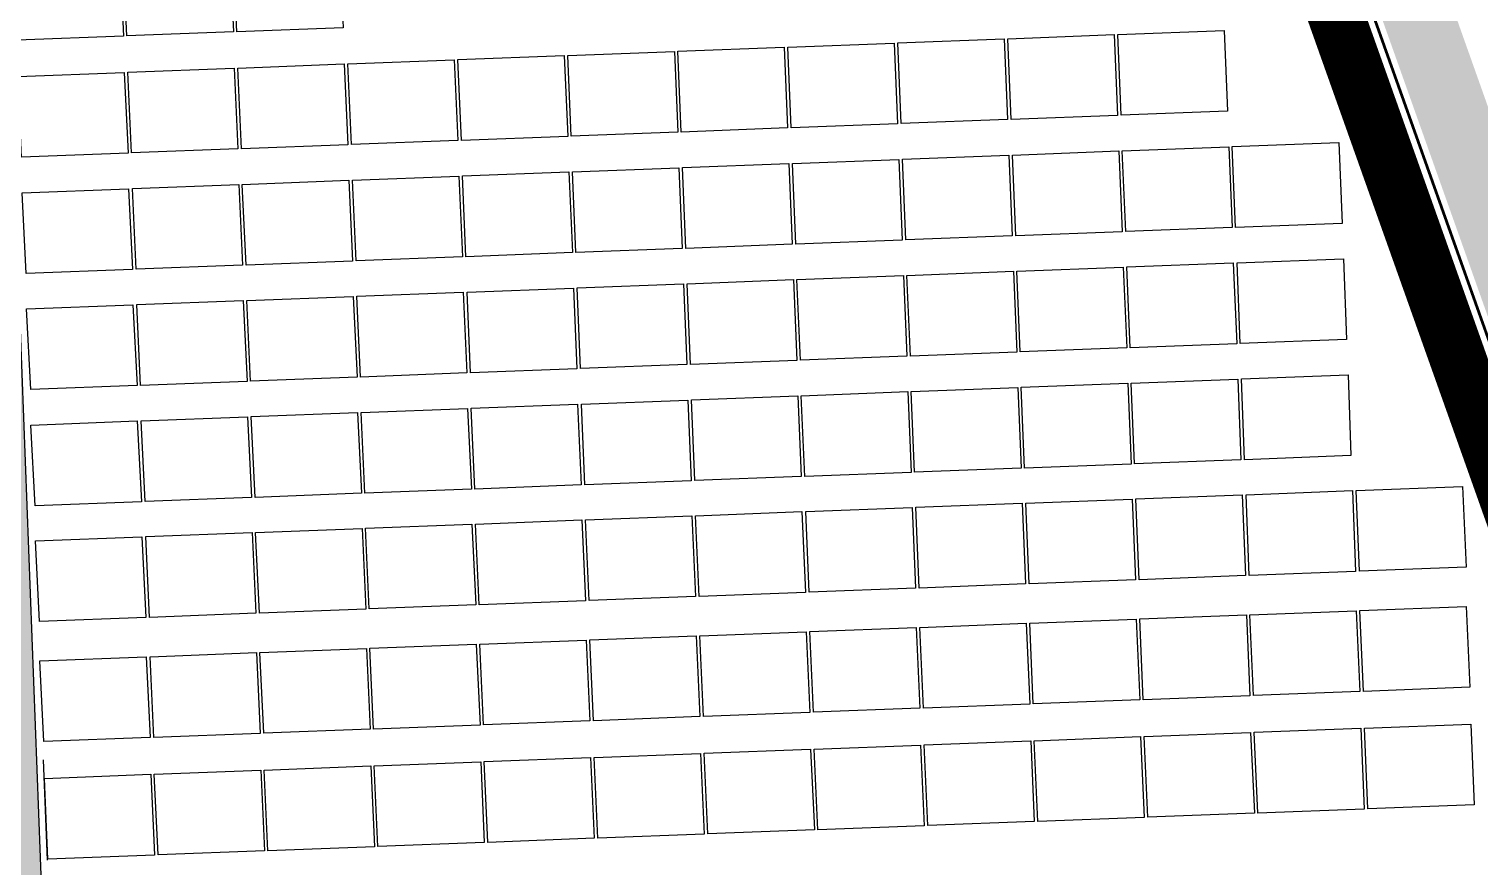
# Model space of a CAD drawing. Header units: metres. Extents: x 1956498 to 1957612, y 2277909 to 2278547.
# Drawn here: x 1956803.3 to 1956906.1, y 2278267.7 to 2278327 of the extents above; entities that cross this region are included whole.
import ezdxf

# ---------------------------------------------------------------- set-up
doc = ezdxf.new("R2010")
doc.units = ezdxf.units.M
doc.layers.add('PVcase AlignmentLine', color=130, linetype='Continuous', plot=False)
for name, color, linetype in [('PVcase PV Modules (full frames)', 142, 'Continuous'), ('UBS-100-Circulation intérieure lourde', 252, 'Continuous'), ('UBS-100-Circulation intérieure légère', 254, 'Continuous'), ('UBS-100-Clôture', 30, 'LIMITE1')]:
    doc.layers.add(name, color=color, linetype=linetype)
doc.layers.add('UBS-100-Piste DFCI à créer', color=7, linetype='Continuous', true_color=0xbb8c7c)
doc.linetypes.add('LIMITE1', pattern='A,6.35,-2.54,[133,ltypeshp.shx,S=2.54,R=0,X=-2.54,Y=0],-2.54,25.4', length=36.83)

# ---------------------------------------------------------------- blocks, each defined once
blk = doc.blocks.new('3P6@20DEG F FX ID1 PVBlock')
at = {"color": 0, "transparency": 33554687}
blk.add_polyline3d([(0, 0, 2.083586713139974), (7.539539347030692, 0.2870042413902952, 2.083586713139975), (7.757297679336461, -5.433460050740019, 1.675326544159361e-15), (0.2177583323057694, -5.720464292130313, 0)], close=True, dxfattribs=at)

msp = doc.modelspace()

# ---------------------------------------------------------------- hatches: boundary and pattern name
at = {"layer": 'UBS-100-Circulation intérieure lourde', "transparency": 33554687}
h = msp.add_hatch(color=256, dxfattribs=at)
h.dxf.hatch_style = 1
edge = h.paths.add_edge_path()
edge.add_arc((1956764.775937202, 2278354.047734615), 10.98888332588078, 38.055118836919576, 92.19845196404327, ccw=False)
edge.add_arc((1956785.235277975, 2278370.073881621), 15.0000000032406, 218.0847095287733, 272.1729597382801)
edge.add_line((1956785.804021141, 2278355.084667789), (1956796.795983654, 2278355.501741271))
edge.add_line((1956796.795983654, 2278355.501741271), (1956798.696412464, 2278305.415981365))
edge.add_line((1956798.696412464, 2278305.415981365), (1956793.250331421, 2278305.209338011))
edge.add_line((1956793.250331421, 2278305.209338011), (1956793.705325957, 2278293.21796695))
edge.add_line((1956793.705325957, 2278293.21796695), (1956799.151407176, 2278293.424610309))
edge.add_line((1956799.151407176, 2278293.424610309), (1956805.262231156, 2278132.373971497))
edge.add_line((1956805.262231156, 2278132.373971497), (1956799.816150151, 2278132.167328046))
edge.add_line((1956799.816150151, 2278132.167328046), (1956800.271144691, 2278120.175957077))
edge.add_line((1956800.271144691, 2278120.175957077), (1956805.717225689, 2278120.382600434))
edge.add_line((1956805.717225689, 2278120.382600434), (1956808.505499487, 2278046.968937048))
edge.add_line((1956808.505499487, 2278046.968937048), (1956797.471805961, 2278046.520477231))
edge.add_arc((1956798.050883183, 2278031.558597255), 14.97308194175755, 92.21644131539423, 143.3305284562901)
edge.add_arc((1956776.381759162, 2278046.057097211), 11.14352137835336, 272.4211575891524, 330.0899243735837, ccw=False)
edge.add_line((1956776.852512727, 2278034.923523671), (1956777.009638957, 2278030.929814869))
edge.add_line((1956777.009638957, 2278030.929814869), (1956811.05939886, 2278032.310913297))
edge.add_line((1956811.05939886, 2278032.310913297), (1956845.09821501, 2278033.703832236))
edge.add_line((1956845.09821501, 2278033.703832236), (1956844.941310405, 2278037.691699671))
edge.add_arc((1956844.479915648, 2278048.799243783), 11.11712288870125, 215.1122603936908, 272.3786340929611, ccw=False)
edge.add_line((1956835.38581278, 2278042.404893593), (1956835.385812779, 2278042.404893593))
edge.add_arc((1956824.047902401, 2278032.596641205), 14.99166523962915, 40.86258006122761, 92.23155383180028)
edge.add_line((1956823.464155207, 2278047.576937126), (1956812.498220958, 2278047.131225021))
edge.add_line((1956812.498220958, 2278047.131225021), (1956800.793107333, 2278355.653406116))
edge.add_line((1956800.793107333, 2278355.653406116), (1956811.785325112, 2278356.070489282))
edge.add_arc((1956811.231408061, 2278371.033193459), 14.9729536298442, 272.1201129472284, 326.3140567721247)
edge.add_arc((1956832.785994752, 2278356.711410502), 10.90591148877471, 91.9203326248624, 146.5138370824924, ccw=False)
edge.add_line((1956832.420539268, 2278367.611197091), (1956832.168946329, 2278371.604529158))
edge.add_line((1956832.168946329, 2278371.604529158), (1956798.235802155, 2278370.316987037))
edge.add_line((1956798.235802155, 2278370.316987037), (1956764.21250126, 2278369.026024087))
edge.add_line((1956764.21250126, 2278369.026024087), (1956764.35439473, 2278365.028529609))
at = {"layer": 'UBS-100-Piste DFCI à créer', "true_color": 0xd0aea3, "transparency": 33554687}
h = msp.add_hatch(color=253, dxfattribs=at)
h.dxf.hatch_style = 1
edge = h.paths.add_edge_path()
edge.add_arc((1956512.644593371, 2278287.951329937), 11.00000744255243, 277.8187590210577, 285.9779993348754)
edge.add_line((1956515.672545909, 2278277.376280663), (1956555.423763616, 2278295.586875713))
edge.add_line((1956555.423763616, 2278295.586875713), (1956594.741633212, 2278310.21295283))
edge.add_arc((1956590.907058995, 2278320.524897019), 11.00182495720195, 290.3980306671576, 307.4074477141712)
edge.add_line((1956597.5904377, 2278311.7857551), (1956615.79443608, 2278325.710164161))
edge.add_line((1956615.79443608, 2278325.710164161), (1956639.012437143, 2278348.430672164))
edge.add_arc((1956653.355962249, 2278333.780047363), 20.5031099959692, 110.8092679131133, 134.3931583248104, ccw=False)
edge.add_line((1956646.072064891, 2278352.945703072), (1956696.792192602, 2278372.209849354))
edge.add_line((1956696.792192602, 2278372.209849354), (1956704.323718604, 2278375.076946362))
edge.add_arc((1956710.016079433, 2278360.123785179), 16.00000003641172, 92.05663143531427, 110.84079966941869, ccw=False)
edge.add_line((1956709.441882913, 2278376.11347872), (1956729.032244271, 2278376.797710482))
edge.add_line((1956729.032244271, 2278376.797710482), (1956763.34949329, 2278378.099826867))
edge.add_arc((1956762.610225193, 2278389.438712453), 11.3629592816082, 273.7302676901528, 324.4157992290028)
edge.add_arc((1956784.983169934, 2278374.096934864), 15.7687652898286, 91.76083249357231, 146.3852344124163, ccw=False)
edge.add_line((1956784.498635401, 2278389.858254131), (1956810.482173605, 2278390.780687558))
edge.add_arc((1956811.037098868, 2278374.790313641), 16.00000000112824, 35.887538753362776, 91.98757833272953, ccw=False)
edge.add_arc((1956832.08207045, 2278391.631153851), 10.99999999686008, 222.7137879211147, 265.0673435455822)
edge.add_line((1956831.136237773, 2278380.671892906), (1956873.187455045, 2278382.267463078))
edge.add_arc((1956873.794114423, 2278366.278968326), 16.00000000110374, 19.551544317585922, 92.17295974137772, ccw=False)
edge.add_line((1956888.8715674, 2278371.633444188), (1956948.358855317, 2278204.125585341))
edge.add_line((1956948.358855317, 2278204.125585341), (1956943.700175949, 2278202.469497781))
edge.add_line((1956943.700175949, 2278202.469497781), (1956884.158709773, 2278369.963419414))
edge.add_arc((1956873.794115212, 2278366.278968357), 11.00000000016864, 19.56950334074724, 92.17295974679459)
edge.add_line((1956873.377036888, 2278377.271058499), (1956800.774090876, 2278374.51624894))
edge.add_arc((1956811.172197099, 2278371.065595689), 10.95571179247645, 161.6413680623457, 180.9050112499187)
edge.add_line((1956800.217851978, 2278370.892552749), (1956796.239848346, 2278370.741613385))
edge.add_arc((1956785.249025171, 2278370.074272221), 11.0110643576656, 3.474621278214538, 22.63949233173938)
edge.add_line((1956795.411633221, 2278374.312778551), (1956729.259258636, 2278371.80272622))
edge.add_line((1956729.259258636, 2278371.80272622), (1956709.621319324, 2278371.116699497))
edge.add_arc((1956710.016079419, 2278360.123785243), 10.99999996885506, 92.05663138249385, 110.8407997133485)
edge.add_line((1956706.102581361, 2278370.404083501), (1956698.570171331, 2278367.536649962))
edge.add_arc((1956697.68073943, 2278369.873080886), 2.49999971358624, 290.79742599929295, 290.8408150187474, ccw=False)
edge.add_line((1956698.568401741, 2278367.535977082), (1956647.847388468, 2278348.271494453))
edge.add_arc((1956653.35450982, 2278333.782318839), 15.50047081747451, 110.8110570223717, 134.3949474391144)
edge.add_line((1956642.510375277, 2278344.85793808), (1956619.073943671, 2278321.923679633))
edge.add_line((1956619.073943671, 2278321.923679633), (1956600.628198164, 2278307.814355928))
edge.add_arc((1956590.906384729, 2278320.526118165), 16.00320454235358, 290.3989373974914, 307.40835444468746, ccw=False)
edge.add_line((1956596.484376319, 2278305.526499322), (1956557.339204608, 2278290.964665037))
edge.add_line((1956557.339204608, 2278290.964665037), (1956517.444005333, 2278272.688109993))
edge.add_arc((1956512.644593321, 2278287.951330164), 16.00000767617552, 278.51471774476965, 287.4553872504831, ccw=False)
edge.add_arc((1956518.280726761, 2278256.975912111), 15.50000082925933, 102.1681674993008, 179.993779107746)
edge.add_line((1956502.780726023, 2278256.977595024), (1956502.780463281, 2278254.557763215))
edge.add_line((1956502.780463281, 2278254.557763215), (1956502.758319106, 2278069.771876534))
edge.add_line((1956502.758319106, 2278069.771876534), (1956502.760180494, 2278067.546736677))
edge.add_arc((1956518.272879866, 2278067.551400566), 15.51270007323368, 180.0172259616676, 266.8689789960092)
edge.add_line((1956517.425585009, 2278052.061857158), (1956590.44903128, 2278048.130033471))
edge.add_arc((1956589.592736156, 2278032.166982612), 15.986001190687, 80.529393257702, 86.92946420764127, ccw=False)
edge.add_line((1956592.22309854, 2278047.935096887), (1956598.650231802, 2278046.864717913))
edge.add_line((1956598.650231802, 2278046.864717913), (1956713.834950983, 2278027.681779495))
edge.add_arc((1956716.378580733, 2278042.972562785), 15.50090661555831, 260.5553030077675, 272.3372680743024)
edge.add_line((1956717.01073422, 2278027.484551684), (1956776.463470136, 2278029.902530657))
edge.add_line((1956776.463470136, 2278029.902530657), (1956776.651578709, 2278024.944933277))
edge.add_line((1956776.651578709, 2278024.944933277), (1956717.21457375, 2278022.488708465))
edge.add_arc((1956716.378839612, 2278042.97672426), 20.50505407780808, 260.55391278110255, 272.33587806930854, ccw=False)
edge.add_line((1956713.013560757, 2278022.749709132), (1956664.866266892, 2278030.768190985))
edge.add_arc((1956664.385022096, 2278019.778723159), 10.99999998396791, 87.49253642143587, 129.7319825265749)
edge.add_arc((1956645.646692336, 2278039.181626268), 16.025489144963, 260.29336042819136, 316.93115846669883, ccw=False)
edge.add_line((1956642.944737108, 2278023.385559027), (1956616.37556384, 2278027.749005541))
edge.add_arc((1956620.128045426, 2278043.474088084), 16.16661186039399, 213.6468395377871, 256.5784921824474, ccw=False)
edge.add_arc((1956595.730545074, 2278030.337405078), 11.71043062657245, 20.90867273848627, 79.68635940294229)
edge.add_line((1956597.827138965, 2278041.858623743), (1956597.816813929, 2278041.860427036))
edge.add_line((1956597.816813929, 2278041.860427036), (1956590.792211089, 2278043.087291668))
edge.add_line((1956590.792211089, 2278043.087291668), (1956517.152687117, 2278047.069310041))
edge.add_arc((1956518.271571968, 2278067.55016118), 20.51139114456352, 180.0212423204327, 266.87299533487624, ccw=False)
edge.add_line((1956497.760182241, 2278067.542556614), (1956497.758319141, 2278069.772475722))
edge.add_line((1956497.758319141, 2278069.772475722), (1956497.78046331, 2278254.558306111))
edge.add_line((1956497.78046331, 2278254.558306111), (1956497.780726052, 2278256.978137902))
edge.add_arc((1956518.280726761, 2278256.975912113), 20.50000082980193, 101.65020773969138, 179.9937791061116, ccw=False)

# ---------------------------------------------------------------- linework, layer by layer
at = {"layer": 'PVcase AlignmentLine', "transparency": 33554687}
msp.add_lwpolyline([(1956804.612144638, 2278268.189732268), (1956804.342966983, 2278275.283903534)], dxfattribs=at)
msp.add_lwpolyline([(1956804.612144638, 2278268.189732268), (1956804.342966983, 2278275.283903534)], dxfattribs=at)
at = {"layer": 'UBS-100-Circulation intérieure lourde', "transparency": 33554687}
msp.add_lwpolyline([(1956796.795983654, 2278355.501741271), (1956798.696412464, 2278305.415981365), (1956793.250331421, 2278305.209338011), (1956793.705325957, 2278293.217966949), (1956799.151407176, 2278293.424610308), (1956805.262231156, 2278132.373971497), (1956799.816150151, 2278132.167328045), (1956800.271144692, 2278120.175957076), (1956805.717225689, 2278120.382600434), (1956808.505499487, 2278046.968937048), (1956797.471805961, 2278046.52047723, 0.2268002442284344), (1956786.041064621, 2278040.500489724, -0.2570762172775547), (1956776.852512727, 2278034.92352367), (1956844.941310405, 2278037.69169967, -0.2552052530752312), (1956835.38581278, 2278042.404893592), (1956835.38581278, 2278042.404893592, 0.2279698997739576), (1956823.464155208, 2278047.576937125), (1956812.498220959, 2278047.131225021), (1956800.793107334, 2278355.653406115)], format="xyb", dxfattribs=at)
at = {"layer": 'UBS-100-Circulation intérieure légère', "transparency": 33554687, "const_width": 4}
msp.add_lwpolyline([(1956893.782313489, 2278333.935053613), (1956942.110045701, 2278197.986076934, -0.08559619761320451), (1956942.8609794, 2278193.631725733), (1956942.861060567, 2278119.658813267, -0.08216546460964952), (1956942.16832927, 2278115.471778932), (1956934.571505205, 2278093.141779683), (1956920.865903893, 2278052.853474229, -0.06822238120897087), (1956919.832239288, 2278050.789971556), (1956916.632260267, 2278046.116611961, -0.08042262375164186), (1956913.767005163, 2278043.107428299), (1956910.592650416, 2278040.697302489), (1956907.919270808, 2278039.736499159, -0.1839873913057438), (1956898.666839628, 2278039.91124047), (1956895.893716835, 2278041.027838213)], format="xyb", dxfattribs=at)
at = {"layer": 'UBS-100-Clôture', "color": 30, "ltscale": 0.1, "true_color": 0xf26722, "transparency": 33554687, "const_width": 0.2}
msp.add_lwpolyline([(1956886.006013799, 2278363.274076525), (1956944.537645577, 2278198.620882908, -0.08340808976829744), (1956945.360979401, 2278193.719644714), (1956945.360979639, 2278122.459875771), (1956945.360979643, 2278119.57706879, -0.08222439822231009), (1956944.560898337, 2278114.74363245), (1956936.938301376, 2278092.336623866), (1956923.232700054, 2278052.048318385, -0.06822238120395846), (1956921.894785328, 2278049.37720694), (1956918.695031081, 2278044.704175564), (1956914.512309338, 2278039.448529739), (1956911.357020487, 2278037.683990462), (1956908.024686276, 2278036.367640869, -0.08408743484816826), (1956904.430327725, 2278035.607434032), (1956882.864366344, 2278034.730333254), (1956882.762164418, 2278037.423862825), (1956877.767002746, 2278037.222612007), (1956877.86927686, 2278034.527179923), (1956716.990742944, 2278027.984152004, -0.05145385689488851)], format="xyb", dxfattribs=at)

# ---------------------------------------------------------------- block references
at = {"layer": 'PVcase PV Modules (full frames)', "color": 144, "true_color": 0x007ca5, "transparency": 33554687, "extrusion": (-0.0224214259614044, -0.000853506302275067, 0.9997482439018581), "rotation": 87.82000000000001}
msp.add_blockref('3P6@20DEG F FX ID1 PVBlock', (-2202248.252959227, 2041551.362879597, -45195.86571270195), dxfattribs=at)
at = {"layer": 'PVcase PV Modules (full frames)', "color": 144, "true_color": 0x007ca5, "transparency": 33554687, "extrusion": (-0.02143184827170744, -0.0008158364950022804, 0.9997699786903346), "rotation": 87.82000000000001}
msp.add_blockref('3P6@20DEG F FX ID1 PVBlock', (-2202248.252959229, 2041602.924373754, -43173.61282666389), dxfattribs=at)
at = {"layer": 'PVcase PV Modules (full frames)', "color": 144, "true_color": 0x007ca5, "transparency": 33554687, "extrusion": (-0.01986670726033823, -0.0007562569785410038, 0.9998023514765378), "rotation": 87.82000000000001}
msp.add_blockref('3P6@20DEG F FX ID1 PVBlock', (-2202248.252959228, 2041675.85026011, -39975.15485638398), dxfattribs=at)
at = {"layer": 'PVcase PV Modules (full frames)', "color": 144, "true_color": 0x007ca5, "transparency": 33554687, "extrusion": (-0.007459932790379963, -0.0002839738945282904, 0.9999721339925379), "rotation": 359.9999393107126}
msp.add_blockref('3P6@20DEG F FX ID1 PVBlock', (1956830.656844903, 2278322.602141901, -14621.19644866918), dxfattribs=at)
at = {"layer": 'PVcase PV Modules (full frames)', "color": 144, "true_color": 0x007ca5, "transparency": 33554687, "extrusion": (-0.01040071284103702, -0.0003959192414103837, 0.9999458327431304), "rotation": 359.9998820293023}
msp.add_blockref('3P6@20DEG F FX ID1 PVBlock', (1956757.726371274, 2278317.783038422, -20631.04020434527), dxfattribs=at)
at = {"layer": 'PVcase PV Modules (full frames)', "color": 144, "true_color": 0x007ca5, "transparency": 33554687, "extrusion": (-0.01206906523397087, -0.0004594276589497443, 0.9999270606352267), "rotation": 359.9998411455836}
msp.add_blockref('3P6@20DEG F FX ID1 PVBlock', (1956729.878640655, 2278315.264912432, -24040.48417748932), dxfattribs=at)
at = {"layer": 'PVcase PV Modules (full frames)', "color": 144, "true_color": 0x007ca5, "transparency": 33554687, "extrusion": (-0.01174956594965048, -0.0004472654238979134, 0.9999308714374386), "rotation": 359.9998494451187}
msp.add_blockref('3P6@20DEG F FX ID1 PVBlock', (1956744.915144475, 2278316.133263206, -23387.55292322059), dxfattribs=at)
at = {"layer": 'PVcase PV Modules (full frames)', "color": 144, "true_color": 0x007ca5, "transparency": 33554687, "extrusion": (-0.01554930071487907, -0.0005919082122147159, 0.9998789271166517), "rotation": 359.9997363157242}
msp.add_blockref('3P6@20DEG F FX ID1 PVBlock', (1956599.042175337, 2278306.546274949, -31152.55258980239), dxfattribs=at)
at = {"layer": 'PVcase PV Modules (full frames)', "color": 144, "true_color": 0x007ca5, "transparency": 33554687, "extrusion": (-0.0147750648445715, -0.0005624357247871793, 0.9998906845875174), "rotation": 359.9997619222895}
msp.add_blockref('3P6@20DEG F FX ID1 PVBlock', (1956629.322982047, 2278308.612031378, -29570.34650445875), dxfattribs=at)
at = {"layer": 'PVcase PV Modules (full frames)', "color": 144, "true_color": 0x007ca5, "transparency": 33554687, "extrusion": (-0.00935145084879921, -0.0003559774587309842, 0.9999562108647915), "rotation": 359.9999046317822}
msp.add_blockref('3P6@20DEG F FX ID1 PVBlock', (1956761.769276831, 2278318.743059322, -18486.7743735698), dxfattribs=at)
at = {"layer": 'PVcase PV Modules (full frames)', "color": 144, "true_color": 0x007ca5, "transparency": 33554687, "extrusion": (-0.008953777297630564, -0.0003408393991466023, 0.9999598560445356), "rotation": 359.999912570608}
msp.add_blockref('3P6@20DEG F FX ID1 PVBlock', (1956776.433377909, 2278319.58439127, -17674.09556614231), dxfattribs=at)
at = {"layer": 'PVcase PV Modules (full frames)', "color": 144, "true_color": 0x007ca5, "transparency": 33554687, "extrusion": (-0.02747652405283227, -0.001045936439728381, 0.9996219018423607), "rotation": 87.82000000000001}
msp.add_blockref('3P6@20DEG F FX ID1 PVBlock', (-2202239.963673276, 2041296.51839603, -55526.53418393592), dxfattribs=at)
at = {"layer": 'PVcase PV Modules (full frames)', "color": 144, "true_color": 0x007ca5, "transparency": 33554687, "extrusion": (-0.02151550255982515, -0.0008190209250311157, 0.9997681793067443), "rotation": 87.82000000000001}
msp.add_blockref('3P6@20DEG F FX ID1 PVBlock', (-2202239.963673276, 2041599.304126465, -43344.86892602219), dxfattribs=at)
at = {"layer": 'PVcase PV Modules (full frames)', "color": 144, "true_color": 0x007ca5, "transparency": 33554687, "extrusion": (-0.02070395467898704, -0.0007881280981393012, 0.9997853395178143), "rotation": 87.82000000000001}
msp.add_blockref('3P6@20DEG F FX ID1 PVBlock', (-2202239.963673276, 2041641.635366385, -41686.42274128286), dxfattribs=at)
at = {"layer": 'PVcase PV Modules (full frames)', "color": 144, "true_color": 0x007ca5, "transparency": 33554687, "extrusion": (-0.01080177490010029, -0.0004111862897954043, 0.9999415745856568), "rotation": 359.9998727554738}
msp.add_blockref('3P6@20DEG F FX ID1 PVBlock', (1956773.34935767, 2278309.7962918, -21450.98675600644), dxfattribs=at)
at = {"layer": 'PVcase PV Modules (full frames)', "color": 144, "true_color": 0x007ca5, "transparency": 33554687, "extrusion": (-0.009601364005906755, -0.0003654907900855519, 0.9999538390474376), "rotation": 359.9998994662084}
msp.add_blockref('3P6@20DEG F FX ID1 PVBlock', (1956804.355455602, 2278311.929190496, -18997.8001385314), dxfattribs=at)
at = {"layer": 'PVcase PV Modules (full frames)', "color": 144, "true_color": 0x007ca5, "transparency": 33554687, "extrusion": (-0.01154816986638297, -0.0004395989700952772, 0.9999332210330263), "rotation": 359.9998545622961}
msp.add_blockref('3P6@20DEG F FX ID1 PVBlock', (1956734.122676784, 2278307.654294355, -22976.33186886731), dxfattribs=at)
at = {"layer": 'PVcase PV Modules (full frames)', "color": 144, "true_color": 0x007ca5, "transparency": 33554687, "extrusion": (-0.01141612804443851, -0.0004345725936557291, 0.9999347394540975), "rotation": 359.9998578692609}
msp.add_blockref('3P6@20DEG F FX ID1 PVBlock', (1956744.796773694, 2278308.178536867, -22706.49135879663), dxfattribs=at)
at = {"layer": 'PVcase PV Modules (full frames)', "color": 144, "true_color": 0x007ca5, "transparency": 33554687, "extrusion": (-0.01179285079745182, -0.0004489131286627689, 0.9999303611487512), "rotation": 359.9998483337625}
msp.add_blockref('3P6@20DEG F FX ID1 PVBlock', (1956744.266450504, 2278307.8182651, -23476.36487537678), dxfattribs=at)
at = {"layer": 'PVcase PV Modules (full frames)', "color": 144, "true_color": 0x007ca5, "transparency": 33554687, "extrusion": (-0.01967041076226373, -0.0007487846483462379, 0.9998062383592103), "rotation": 87.82000000000001}
msp.add_blockref('3P6@20DEG F FX ID1 PVBlock', (-2202231.718974303, 2041691.468263968, -39574.69096249273), dxfattribs=at)
at = {"layer": 'PVcase PV Modules (full frames)', "color": 144, "true_color": 0x007ca5, "transparency": 33554687, "extrusion": (-0.01402792749321411, -0.0005339947844497392, 0.9999014611949596), "rotation": 359.999785392634}
msp.add_blockref('3P6@20DEG F FX ID1 PVBlock', (1956650.235923924, 2278301.994393568, -28043.86977403773), dxfattribs=at)
at = {"layer": 'PVcase PV Modules (full frames)', "color": 144, "true_color": 0x007ca5, "transparency": 33554687, "extrusion": (-0.009106965542665447, -0.0003466707469296021, 0.999958470636655), "rotation": 359.9999095533324}
for p in [(1956766.355446646, 2278310.842491694, -17987.50776562843), (1956774.1448159, 2278311.138993784, -17987.50776562842)]:
    msp.add_blockref('3P6@20DEG F FX ID1 PVBlock', p, dxfattribs=at)
at = {"layer": 'PVcase PV Modules (full frames)', "color": 144, "true_color": 0x007ca5, "transparency": 33554687, "extrusion": (-0.03303663298101745, -0.001257590596770437, 0.9994533502606154), "rotation": 87.82000000000001}
msp.add_blockref('3P6@20DEG F FX ID1 PVBlock', (-2202231.718974302, 2040955.788394313, -66889.34504089828), dxfattribs=at)
at = {"layer": 'PVcase PV Modules (full frames)', "color": 144, "true_color": 0x007ca5, "transparency": 33554687, "extrusion": (-0.02181428378507307, -0.0008303944950792265, 0.9997616953394078), "rotation": 87.82000000000001}
msp.add_blockref('3P6@20DEG F FX ID1 PVBlock', (-2202231.718974302, 2041586.250085123, -43955.85557980516), dxfattribs=at)
at = {"layer": 'PVcase PV Modules (full frames)', "color": 144, "true_color": 0x007ca5, "transparency": 33554687, "extrusion": (-0.02393473939597837, -0.0009111129217625952, 0.999713107908109), "rotation": 87.82000000000001}
msp.add_blockref('3P6@20DEG F FX ID1 PVBlock', (-2202231.718974304, 2041496.15232194, -48289.13461978508), dxfattribs=at)
at = {"layer": 'PVcase PV Modules (full frames)', "color": 144, "true_color": 0x007ca5, "transparency": 33554687, "extrusion": (-0.01099067257983301, -0.0004183769725117731, 0.99993951320915), "rotation": 359.999868266008}
msp.add_blockref('3P6@20DEG F FX ID1 PVBlock', (1956769.756915398, 2278301.261893898, -21837.37126577987), dxfattribs=at)
at = {"layer": 'PVcase PV Modules (full frames)', "color": 144, "true_color": 0x007ca5, "transparency": 33554687, "extrusion": (-0.002528012988988257, -9.623272944588212e-05, 0.9999967999396745), "rotation": 359.9999930305992}
msp.add_blockref('3P6@20DEG F FX ID1 PVBlock', (1956884.212372037, 2278310.068620781, -4542.906762435405), dxfattribs=at)
at = {"layer": 'PVcase PV Modules (full frames)', "color": 144, "true_color": 0x007ca5, "transparency": 33554687, "extrusion": (-0.01120577729973614, -0.0004265652667978933, 0.9999371223217898), "rotation": 359.9998630589014}
msp.add_blockref('3P6@20DEG F FX ID1 PVBlock', (1956741.850526116, 2278300.013945904, -22276.95927024916), dxfattribs=at)
at = {"layer": 'PVcase PV Modules (full frames)', "color": 144, "true_color": 0x007ca5, "transparency": 33554687, "extrusion": (-0.01088449831215355, -0.0004143352845852402, 0.9999406762517288), "rotation": 359.9998707989951}
for p in [(1956756.38420425, 2278300.843211782, -21620.39367625706), (1956748.896528389, 2278292.320508363, -21620.73444634792), (1956756.685902289, 2278292.617005354, -21620.73444634792)]:
    msp.add_blockref('3P6@20DEG F FX ID1 PVBlock', p, dxfattribs=at)
at = {"layer": 'PVcase PV Modules (full frames)', "color": 144, "true_color": 0x007ca5, "transparency": 33554687, "extrusion": (-0.01108907430348043, -0.0004221227865127368, 0.9999384252259961), "rotation": 359.9998658964927}
msp.add_blockref('3P6@20DEG F FX ID1 PVBlock', (1956759.902899104, 2278300.802298287, -22038.46671953125), dxfattribs=at)
at = {"layer": 'PVcase PV Modules (full frames)', "color": 144, "true_color": 0x007ca5, "transparency": 33554687, "extrusion": (-0.02492223732928074, -0.0009487035598873966, 0.9996889426456904), "rotation": 87.82000000000001}
msp.add_blockref('3P6@20DEG F FX ID1 PVBlock', (-2202223.487401214, 2041455.21672303, -50307.55831305125), dxfattribs=at)
at = {"layer": 'PVcase PV Modules (full frames)', "color": 144, "true_color": 0x007ca5, "transparency": 33554687, "extrusion": (-0.01328555870073646, -0.0005057353666909091, 0.9999116151749354), "rotation": 359.9998075069591}
msp.add_blockref('3P6@20DEG F FX ID1 PVBlock', (1956669.932644861, 2278295.295254278, -26527.1509778038), dxfattribs=at)
at = {"layer": 'PVcase PV Modules (full frames)', "color": 144, "true_color": 0x007ca5, "transparency": 33554687, "extrusion": (-0.0101679322695472, -0.0003870580884598196, 0.9999482303296496), "rotation": 359.9998872509988}
msp.add_blockref('3P6@20DEG F FX ID1 PVBlock', (1956747.326574421, 2278301.085204718, -20156.04292542423), dxfattribs=at)
at = {"layer": 'PVcase PV Modules (full frames)', "color": 144, "true_color": 0x007ca5, "transparency": 33554687, "extrusion": (-0.01205757321907624, -0.0004589901976056135, 0.9999271994780747), "rotation": 359.9998414479689}
for p in [(1956715.202348779, 2278298.228858314, -24017.68290643593), (1956715.503646984, 2278290.00263667, -24018.02109681739)]:
    msp.add_blockref('3P6@20DEG F FX ID1 PVBlock', p, dxfattribs=at)
at = {"layer": 'PVcase PV Modules (full frames)', "color": 144, "true_color": 0x007ca5, "transparency": 33554687, "extrusion": (-0.0393686289162101, -0.001498627828120933, 0.9992236312116975), "rotation": 87.82000000000001}
msp.add_blockref('3P6@20DEG F FX ID1 PVBlock', (-2202223.487401213, 2040490.627783231, -79829.57973984852), dxfattribs=at)
at = {"layer": 'PVcase PV Modules (full frames)', "color": 144, "true_color": 0x007ca5, "transparency": 33554687, "extrusion": (-0.02244432652314263, -0.000854378047622703, 0.9997477293022847), "rotation": 87.82000000000001}
msp.add_blockref('3P6@20DEG F FX ID1 PVBlock', (-2202223.487401214, 2041558.124257636, -45243.79788603579), dxfattribs=at)
at = {"layer": 'PVcase PV Modules (full frames)', "color": 144, "true_color": 0x007ca5, "transparency": 33554687, "extrusion": (-0.02498465252245771, -0.0009510794908752813, 0.999687382428194), "rotation": 87.82000000000001}
msp.add_blockref('3P6@20DEG F FX ID1 PVBlock', (-2202223.487401213, 2041444.274449891, -50435.10809602873), dxfattribs=at)
at = {"layer": 'PVcase PV Modules (full frames)', "color": 144, "true_color": 0x007ca5, "transparency": 33554687, "extrusion": (-0.005923477068937612, -0.0002254863280516981, 0.9999824306333235), "rotation": 359.9999617357338}
msp.add_blockref('3P6@20DEG F FX ID1 PVBlock', (1956850.764344514, 2278299.441484362, -11482.33206892346), dxfattribs=at)
at = {"layer": 'PVcase PV Modules (full frames)', "color": 144, "true_color": 0x007ca5, "transparency": 33554687, "extrusion": (0.004971949231491171, 0.0001892649473309229, 0.9999876218732006), "rotation": 359.9999730417184}
msp.add_blockref('3P6@20DEG F FX ID1 PVBlock', (1956861.909928738, 2278300.269005145, 10783.73895941471), dxfattribs=at)
at = {"layer": 'PVcase PV Modules (full frames)', "color": 144, "true_color": 0x007ca5, "transparency": 33554687, "extrusion": (-0.009775816258207193, -0.0003721315852357271, 0.9999521463222975), "rotation": 359.9998957796274}
msp.add_blockref('3P6@20DEG F FX ID1 PVBlock', (1956786.197716124, 2278294.631309566, -19355.02388226948), dxfattribs=at)
at = {"layer": 'PVcase PV Modules (full frames)', "color": 144, "true_color": 0x007ca5, "transparency": 33554687, "extrusion": (-0.02424588332520373, -0.0009229570972831715, 0.9997055993101055), "rotation": 87.82000000000001}
msp.add_blockref('3P6@20DEG F FX ID1 PVBlock', (-2202215.25567214, 2041488.796831439, -48925.78931106466), dxfattribs=at)
at = {"layer": 'PVcase PV Modules (full frames)', "color": 144, "true_color": 0x007ca5, "transparency": 33554687, "extrusion": (-0.02087646887341566, -0.0007946951181152026, 0.9997817469363234), "rotation": 87.82000000000001}
msp.add_blockref('3P6@20DEG F FX ID1 PVBlock', (-2202215.255672141, 2041649.993171816, -42040.13559942705), dxfattribs=at)
at = {"layer": 'PVcase PV Modules (full frames)', "color": 144, "true_color": 0x007ca5, "transparency": 33554687, "extrusion": (-0.01205757321909129, -0.0004589901976061863, 0.9999271994780744), "rotation": 359.9998414479689}
msp.add_blockref('3P6@20DEG F FX ID1 PVBlock', (1956707.714269564, 2278289.706143543, -24018.02109684812), dxfattribs=at)
at = {"layer": 'PVcase PV Modules (full frames)', "color": 144, "true_color": 0x007ca5, "transparency": 33554687, "extrusion": (-0.04183679301814698, -0.001592582316995924, 0.9991231888168347), "rotation": 87.82000000000001}
msp.add_blockref('3P6@20DEG F FX ID1 PVBlock', (-2202215.255672141, 2040287.039950757, -84873.87578329878), dxfattribs=at)
at = {"layer": 'PVcase PV Modules (full frames)', "color": 144, "true_color": 0x007ca5, "transparency": 33554687, "extrusion": (-0.02744990465668459, -0.001044923131189758, 0.9996226342325332), "rotation": 87.82000000000001}
msp.add_blockref('3P6@20DEG F FX ID1 PVBlock', (-2202215.255672141, 2041305.780680364, -55473.40780416902), dxfattribs=at)
at = {"layer": 'PVcase PV Modules (full frames)', "color": 144, "true_color": 0x007ca5, "transparency": 33554687, "extrusion": (-0.02453792324574855, -0.0009340740491278032, 0.9996984634520834), "rotation": 87.82000000000001}
msp.add_blockref('3P6@20DEG F FX ID1 PVBlock', (-2202215.255672141, 2041466.611629376, -49522.59299631573), dxfattribs=at)
at = {"layer": 'PVcase PV Modules (full frames)', "color": 144, "true_color": 0x007ca5, "transparency": 33554687, "extrusion": (-0.004973667514209203, -0.000189330356423612, 0.9999876133160222), "rotation": 359.9999730230817}
msp.add_blockref('3P6@20DEG F FX ID1 PVBlock', (1956860.620284637, 2278292.006993565, -9541.645774300821), dxfattribs=at)
at = {"layer": 'PVcase PV Modules (full frames)', "color": 144, "true_color": 0x007ca5, "transparency": 33554687, "extrusion": (0.005688554085738008, 0.0002165436208815445, 0.9999837965993619), "rotation": 359.9999647106669}
msp.add_blockref('3P6@20DEG F FX ID1 PVBlock', (1956854.312956906, 2278291.470417816, 12247.83906156758), dxfattribs=at)
at = {"layer": 'PVcase PV Modules (full frames)', "color": 144, "true_color": 0x007ca5, "transparency": 33554687, "extrusion": (-0.01461311089794282, -0.0005562706969979636, 0.9998930680591781), "rotation": 359.999767113246}
msp.add_blockref('3P6@20DEG F FX ID1 PVBlock', (1956697.494601079, 2278278.453791352, -29241.18353190835), dxfattribs=at)
at = {"layer": 'PVcase PV Modules (full frames)', "color": 144, "true_color": 0x007ca5, "transparency": 33554687, "extrusion": (-0.00954241908542895, -0.0003632469604022164, 0.9999544041053291), "rotation": 359.9999006968462}
msp.add_blockref('3P6@20DEG F FX ID1 PVBlock', (1956775.195224572, 2278286.175624338, -18878.43994541953), dxfattribs=at)
at = {"layer": 'PVcase PV Modules (full frames)', "color": 144, "true_color": 0x007ca5, "transparency": 33554687, "extrusion": (-0.009493290937174053, -0.0003613768213563396, 0.9999548723987374), "rotation": 359.9999017167411}
msp.add_blockref('3P6@20DEG F FX ID1 PVBlock', (1956783.869077888, 2278286.542168423, -18778.04181964819), dxfattribs=at)
at = {"layer": 'PVcase PV Modules (full frames)', "color": 144, "true_color": 0x007ca5, "transparency": 33554687, "extrusion": (-0.01380795711086249, -0.0005256212711872845, 0.9999045274638494), "rotation": 359.9997920706526}
for p in [(1956695.977090352, 2278279.286119369, -27595.52689063216), (1956696.267121109, 2278270.781675767, -27595.88672107567)]:
    msp.add_blockref('3P6@20DEG F FX ID1 PVBlock', p, dxfattribs=at)
at = {"layer": 'PVcase PV Modules (full frames)', "color": 144, "true_color": 0x007ca5, "transparency": 33554687, "extrusion": (-0.02266682424988587, -0.0008628477681634092, 0.9997427021849941), "rotation": 87.82000000000001}
msp.add_blockref('3P6@20DEG F FX ID1 PVBlock', (-2202207.049360402, 2041563.566678164, -45699.3543313984), dxfattribs=at)
at = {"layer": 'PVcase PV Modules (full frames)', "color": 144, "true_color": 0x007ca5, "transparency": 33554687, "extrusion": (-0.02043382311964489, -0.0007778451219923427, 0.9997909050544925), "rotation": 87.82000000000001}
msp.add_blockref('3P6@20DEG F FX ID1 PVBlock', (-2202207.049360403, 2041668.406359916, -41136.04921086626), dxfattribs=at)
at = {"layer": 'PVcase PV Modules (full frames)', "color": 144, "true_color": 0x007ca5, "transparency": 33554687, "extrusion": (-0.01880542220425998, -0.0007158575193169393, 0.9998229061407483), "rotation": 87.82000000000001}
msp.add_blockref('3P6@20DEG F FX ID1 PVBlock', (-2202207.049360403, 2041740.536888874, -37808.27927658054), dxfattribs=at)
at = {"layer": 'PVcase PV Modules (full frames)', "color": 144, "true_color": 0x007ca5, "transparency": 33554687, "extrusion": (-0.021576273880297, -0.0008213342794586878, 0.9997668677323948), "rotation": 87.82000000000001}
msp.add_blockref('3P6@20DEG F FX ID1 PVBlock', (-2202207.049360403, 2041635.626949863, -43470.76372922987), dxfattribs=at)
at = {"layer": 'PVcase PV Modules (full frames)', "color": 144, "true_color": 0x007ca5, "transparency": 33554687, "extrusion": (-0.03886939102794359, -0.001479623564756798, 0.9992432042076761), "rotation": 87.82000000000001}
msp.add_blockref('3P6@20DEG F FX ID1 PVBlock', (-2202207.049360402, 2040530.24873449, -78810.24218833695), dxfattribs=at)
at = {"layer": 'PVcase PV Modules (full frames)', "color": 144, "true_color": 0x007ca5, "transparency": 33554687, "extrusion": (-0.02307379516478632, -0.0008783397462966517, 0.9997333787045342), "rotation": 87.82000000000001}
msp.add_blockref('3P6@20DEG F FX ID1 PVBlock', (-2202207.049360402, 2041529.18803653, -46531.03656887976), dxfattribs=at)
at = {"layer": 'PVcase PV Modules (full frames)', "color": 144, "true_color": 0x007ca5, "transparency": 33554687, "extrusion": (-0.02424588332517358, -0.0009229570972820235, 0.9997055993101064), "rotation": 87.82000000000001}
msp.add_blockref('3P6@20DEG F FX ID1 PVBlock', (-2202207.049360402, 2041480.987140172, -48926.26972513298), dxfattribs=at)
at = {"layer": 'PVcase PV Modules (full frames)', "color": 144, "true_color": 0x007ca5, "transparency": 33554687, "extrusion": (-0.01749156962351347, -0.0006658436861264088, 0.9998467890853535), "rotation": 87.82000000000001}
msp.add_blockref('3P6@20DEG F FX ID1 PVBlock', (-2202198.540039245, 2041835.257443314, -35123.85010546761), dxfattribs=at)
at = {"layer": 'PVcase PV Modules (full frames)', "color": 144, "true_color": 0x007ca5, "transparency": 33554687, "extrusion": (-0.01451982370714937, -0.0005527195756107332, 0.999894429037678), "rotation": 359.9997700773175}
msp.add_blockref('3P6@20DEG F FX ID1 PVBlock', (1956700.363372014, 2278270.153212703, -29050.68888479008), dxfattribs=at)
at = {"layer": 'PVcase PV Modules (full frames)', "color": 144, "true_color": 0x007ca5, "transparency": 33554687, "extrusion": (-0.01385489943811844, -0.0005274082035717538, 0.999903877181275), "rotation": 359.999790654404}
msp.add_blockref('3P6@20DEG F FX ID1 PVBlock', (1956687.236261233, 2278270.387425628, -27691.81848578887), dxfattribs=at)
at = {"layer": 'PVcase PV Modules (full frames)', "color": 144, "true_color": 0x007ca5, "transparency": 33554687, "extrusion": (-0.008792116307849377, -0.0003346855232134756, 0.9999612925890831), "rotation": 359.9999156992539}
msp.add_blockref('3P6@20DEG F FX ID1 PVBlock', (1956811.857444942, 2278279.590763204, -17345.4366007918), dxfattribs=at)
at = {"layer": 'PVcase PV Modules (full frames)', "color": 144, "true_color": 0x007ca5, "transparency": 33554687, "extrusion": (-0.02094101870992732, -0.000797152307607448, 0.9997803950286227), "rotation": 87.82000000000001}
msp.add_blockref('3P6@20DEG F FX ID1 PVBlock', (-2202198.540039245, 2041647.229381045, -42173.06172495824), dxfattribs=at)
at = {"layer": 'PVcase PV Modules (full frames)', "color": 144, "true_color": 0x007ca5, "transparency": 33554687, "extrusion": (-0.02065871655092646, -0.0007864060387364202, 0.9997862766591722), "rotation": 87.82000000000001}
msp.add_blockref('3P6@20DEG F FX ID1 PVBlock', (-2202198.540039245, 2041666.859673415, -41596.15427883604), dxfattribs=at)
at = {"layer": 'PVcase PV Modules (full frames)', "color": 144, "true_color": 0x007ca5, "transparency": 33554687, "extrusion": (-0.02449077017265386, -0.0009322790943766101, 0.9996996214023692), "rotation": 87.82000000000001}
msp.add_blockref('3P6@20DEG F FX ID1 PVBlock', (-2202198.540039244, 2041500.088163459, -49427.30488695953), dxfattribs=at)
at = {"layer": 'PVcase PV Modules (full frames)', "color": 144, "true_color": 0x007ca5, "transparency": 33554687, "extrusion": (-0.02077342061144492, -0.0007907724264370766, 0.9997838964871707), "rotation": 87.82000000000001}
msp.add_blockref('3P6@20DEG F FX ID1 PVBlock', (-2202198.540039245, 2041677.668574259, -41830.53237552326), dxfattribs=at)
at = {"layer": 'PVcase PV Modules (full frames)', "color": 144, "true_color": 0x007ca5, "transparency": 33554687, "extrusion": (-0.02282502133933781, -0.0008688697853661166, 0.9997390976980719), "rotation": 87.82000000000001}
msp.add_blockref('3P6@20DEG F FX ID1 PVBlock', (-2202198.540039245, 2041540.68310865, -46023.14458919186), dxfattribs=at)
at = {"layer": 'PVcase PV Modules (full frames)', "color": 144, "true_color": 0x007ca5, "transparency": 33554687, "extrusion": (-0.02240183534493015, -0.0008527605551198676, 0.9997486837063674), "rotation": 87.82000000000001}
msp.add_blockref('3P6@20DEG F FX ID1 PVBlock', (-2202198.540039246, 2041567.790456838, -45158.33855672166), dxfattribs=at)
at = {"layer": 'PVcase PV Modules (full frames)', "color": 144, "true_color": 0x007ca5, "transparency": 33554687, "extrusion": (-0.02094101870995749, -0.0007971523076085964, 0.9997803950286221), "rotation": 87.82000000000001}
msp.add_blockref('3P6@20DEG F FX ID1 PVBlock', (-2202198.540039244, 2041639.434326129, -42173.06172501987), dxfattribs=at)
at = {"layer": 'PVcase PV Modules (full frames)', "color": 144, "true_color": 0x007ca5, "transparency": 33554687, "extrusion": (-0.02982035430835606, -0.001135157968189421, 0.9995546297653327), "rotation": 87.82000000000001}
msp.add_blockref('3P6@20DEG F FX ID1 PVBlock', (-2202198.540039246, 2041160.53959916, -60318.48806558382), dxfattribs=at)
at = {"layer": 'PVcase PV Modules (full frames)', "color": 144, "true_color": 0x007ca5, "transparency": 33554687, "extrusion": (-0.01963264126511981, -0.0007473468939455324, 0.9998069818067762), "rotation": 87.82000000000001}
msp.add_blockref('3P6@20DEG F FX ID1 PVBlock', (-2202190.212237937, 2041755.291180094, -39499.69355147221), dxfattribs=at)
at = {"layer": 'PVcase PV Modules (full frames)', "color": 144, "true_color": 0x007ca5, "transparency": 33554687, "extrusion": (-0.01493442736432643, -0.0005685021058992192, 0.9998883136054024), "rotation": 359.9997567585337}
msp.add_blockref('3P6@20DEG F FX ID1 PVBlock', (1956688.981831686, 2278260.911167821, -29898.26039277715), dxfattribs=at)
at = {"layer": 'PVcase PV Modules (full frames)', "color": 144, "true_color": 0x007ca5, "transparency": 33554687, "extrusion": (-0.01537503288115943, -0.0005852744372434195, 0.9998816259026547), "rotation": 359.9997421934033}
msp.add_blockref('3P6@20DEG F FX ID1 PVBlock', (1956645.009271793, 2278258.71802957, -30798.8288120269), dxfattribs=at)
at = {"layer": 'PVcase PV Modules (full frames)', "color": 144, "true_color": 0x007ca5, "transparency": 33554687, "extrusion": (-0.01771210406713037, -0.0006742386712544627, 0.999842901045824), "rotation": 87.82000000000001}
msp.add_blockref('3P6@20DEG F FX ID1 PVBlock', (-2202190.212237936, 2041811.841370776, -35574.89315664861), dxfattribs=at)
at = {"layer": 'PVcase PV Modules (full frames)', "color": 144, "true_color": 0x007ca5, "transparency": 33554687, "extrusion": (-0.02560395231983044, -0.0009746540967440235, 0.9996716899437512), "rotation": 87.82000000000001}
msp.add_blockref('3P6@20DEG F FX ID1 PVBlock', (-2202190.212237938, 2041474.928450431, -51702.84682673697), dxfattribs=at)
at = {"layer": 'PVcase PV Modules (full frames)', "color": 144, "true_color": 0x007ca5, "transparency": 33554687, "extrusion": (-0.0203079360010495, -0.0007730530338672892, 0.9997934737356431), "rotation": 87.82000000000001}
msp.add_blockref('3P6@20DEG F FX ID1 PVBlock', (-2202190.212237936, 2041673.526249299, -40879.75377254377), dxfattribs=at)
at = {"layer": 'PVcase PV Modules (full frames)', "color": 144, "true_color": 0x007ca5, "transparency": 33554687, "extrusion": (-0.01808650941355017, -0.0006884909905906575, 0.9998361886616174), "rotation": 87.82000000000001}
msp.add_blockref('3P6@20DEG F FX ID1 PVBlock', (-2202190.212237936, 2041767.168428985, -36340.08728204093), dxfattribs=at)
at = {"layer": 'PVcase PV Modules (full frames)', "color": 144, "true_color": 0x007ca5, "transparency": 33554687, "extrusion": (-0.02456764638358336, -0.0009352055064003723, 0.9996977323880614), "rotation": 87.82000000000001}
msp.add_blockref('3P6@20DEG F FX ID1 PVBlock', (-2202190.212237937, 2041496.264674342, -49584.87584410154), dxfattribs=at)
at = {"layer": 'PVcase PV Modules (full frames)', "color": 144, "true_color": 0x007ca5, "transparency": 33554687, "extrusion": (-0.02133049208826001, -0.0008119782149135903, 0.999772149441387), "rotation": 87.82000000000001}
msp.add_blockref('3P6@20DEG F FX ID1 PVBlock', (-2202190.212237937, 2041654.014280122, -42969.42938645695), dxfattribs=at)
at = {"layer": 'PVcase PV Modules (full frames)', "color": 144, "true_color": 0x007ca5, "transparency": 33554687, "extrusion": (-0.022632677889119, -0.000861547934059885, 0.9997434769113148), "rotation": 87.82000000000001}
msp.add_blockref('3P6@20DEG F FX ID1 PVBlock', (-2202190.212237937, 2041549.483334297, -45630.48172374992), dxfattribs=at)
at = {"layer": 'PVcase PV Modules (full frames)', "color": 144, "true_color": 0x007ca5, "transparency": 33554687, "extrusion": (-0.02001081284474691, -0.000761742580781359, 0.9997994734533187), "rotation": 87.82000000000001}
msp.add_blockref('3P6@20DEG F FX ID1 PVBlock', (-2202190.212237936, 2041669.998794616, -40272.54482008997), dxfattribs=at)
at = {"layer": 'PVcase PV Modules (full frames)', "color": 144, "true_color": 0x007ca5, "transparency": 33554687, "extrusion": (-0.01805796269289543, -0.0006874043154599121, 0.9998367053967808), "rotation": 87.82000000000001}
msp.add_blockref('3P6@20DEG F FX ID1 PVBlock', (-2202190.212237937, 2041752.611134706, -36281.76772267427), dxfattribs=at)
at = {"layer": 'PVcase PV Modules (full frames)', "color": 144, "true_color": 0x007ca5, "transparency": 33554687, "extrusion": (-0.01744992162154472, -0.0006642582904330804, 0.9998475178727632), "rotation": 87.82000000000001}
msp.add_blockref('3P6@20DEG F FX ID1 PVBlock', (-2202190.212237937, 2041750.917487493, -35039.25590032513), dxfattribs=at)

doc.saveas('drawing.dxf')
